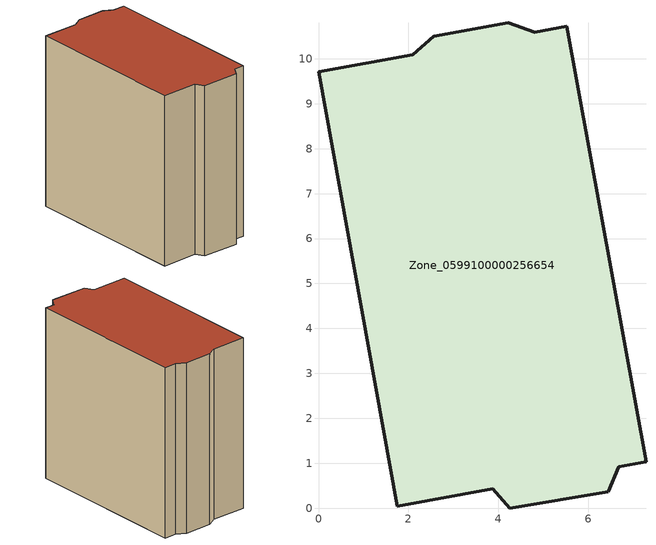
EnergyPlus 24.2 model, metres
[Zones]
Zone_0599100000256654
 floor ground (C_G): 2.1,10.09 2.57,10.5 4.22,10.8 4.81,10.59 5.53,10.72 7.29,1.03 6.68,0.92 6.45,0.37 4.26,0 3.88,0.43 1.75,0.04 0,9.71 z2.74
 wall outside (C_F): 2.1,10.09 0,9.71 1.75,0.04 3.88,0.43 4.26,0 6.45,0.37 6.68,0.92 7.29,1.03 5.53,10.72 4.81,10.59 4.22,10.8 2.57,10.5 2.1,10.09 z2.74:13.03
 roof outside (C_R): 2.57,10.5 2.1,10.09 0,9.71 1.75,0.04 3.88,0.43 4.26,0 6.45,0.37 6.68,0.92 7.29,1.03 5.53,10.72 4.81,10.59 4.22,10.8 z13.03
[BUILDING]
Pand.0599100000256654: North Axis=0; Terrain=City; Loads Convergence Tolerance Value=0.04; Temperature Convergence Tolerance Value=0.4; Solar Distribution=FullExterior; Maximum Number of Warmup Days=25; Minimum Number of Warmup Days=1
[Site:Location]
Rotterdam.The.Hague.AP_ZH_NLD Design_Conditions: Latitude=51.96; Longitude=4.45; Time Zone=1; Elevation=-4.5
[SITE:GROUNDTEMPERATURE:BUILDINGSURFACE]
18, 18, 18, 18, 18, 18, 18, 18, 18, 18, 18, 18
[MATERIAL] Thermal Absorptance=0.9; Solar Absorptance=0.7; Visible Absorptance=0.7
Name | Roughness | Thickness | Conductivity | Density | Specific Heat
G.TI.1946 | MediumSmooth | 0.15 | 1 | 540 | 1210
F.TI.1946 | Rough | 0.3 | 0.857143 | 1920 | 840
R.TI.1946 | MediumRough | 0.2 | 0.1 | 1500 | 1000
[CONSTRUCTION]
C_G: G.TI.1946
C_F: F.TI.1946
C_R: R.TI.1946
[ZONE]
Zone_0599100000256654: Type=1; Multiplier=1; Ceiling Height=Autocalculate; Volume=Autocalculate; Floor Area=autocalculate; Part of Total Floor Area=Yes
[ZONEINFILTRATION:DESIGNFLOWRATE]
Infil_Zone_0599100000256654: Zone or ZoneList or Space or SpaceList=Zone_0599100000256654; Schedule=AlwaysOn; Design Flow Rate Calculation Method=Flow/Area; Flow Rate per Floor Area=0.003; Constant Term Coefficient=1; Temperature Term Coefficient=0; Velocity Term Coefficient=0; Velocity Squared Term Coefficient=0
[HVACTEMPLATE:ZONE:IDEALLOADSAIRSYSTEM]
Zone_0599100000256654: Maximum Heating Supply Air Temperature=50; Minimum Cooling Supply Air Temperature=13; Maximum Heating Supply Air Humidity Ratio=0.0156; Minimum Cooling Supply Air Humidity Ratio=0.0077; Heating Limit=NoLimit; Cooling Limit=NoLimit; Dehumidification Control Type=ConstantSensibleHeatRatio; Cooling Sensible Heat Ratio=0.7; Dehumidification Setpoint=60; Humidification Control Type=None; Humidification Setpoint=30; Outdoor Air Method=None; Outdoor Air Flow Rate per Person=0.00944; Outdoor Air Flow Rate per Zone Floor Area=0; Outdoor Air Flow Rate per Zone=0; Demand Controlled Ventilation Type=None; Outdoor Air Economizer Type=NoEconomizer; Heat Recovery Type=None; Sensible Heat Recovery Effectiveness=0.7; Latent Heat Recovery Effectiveness=0.65
[ZONECONTROL:THERMOSTAT]
ThermostatControl_Zone_0599100000256654: Zone or ZoneList=Zone_0599100000256654; Control Type Schedule=DualSetpointControlType; Control 1=Thermostat_Zone_0599100000256654; Temperature Difference Between Cutout And Setpoint=0
[THERMOSTATSETPOINT:DUALSETPOINT]
Thermostat_Zone_0599100000256654: Heating Setpoint Temperature Schedule=HeatingSetpoint_Zone_0599100000256654; Cooling Setpoint Temperature Schedule=CoolingSetpoint_Zone_0599100000256654
[SCHEDULE:COMPACT]
HeatingSetpoint_Zone_0599100000256654: Through: 12/31, For: AllDays, Until: 24:00, 21
CoolingSetpoint_Zone_0599100000256654: Through: 12/31, For: AllDays, Until: 24:00, 24
DualSetpointControlType: Through: 12/31, For: AllDays, Until: 24:00, 4
AlwaysOn: Through: 12/31, For: AllDays, Until: 24:00, 1
